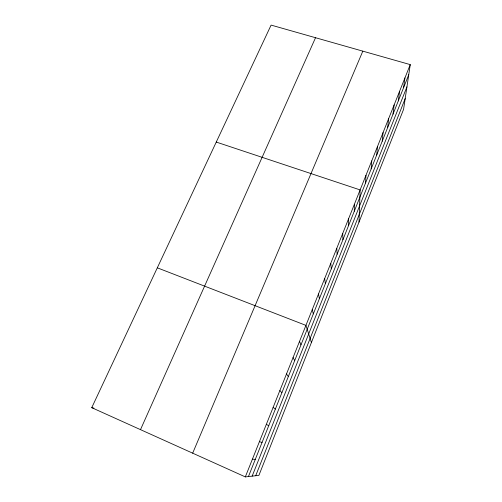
<?xml version="1.0" encoding="UTF-8"?>
<svg xmlns="http://www.w3.org/2000/svg" width="502" height="502" viewBox="0 0 502 502"><rect width="100%" height="100%" fill="white"/><g stroke="black" fill="none" stroke-linecap="round" stroke-linejoin="round"><path stroke-width="0.75" d="M354.286 211.235L354.393 204.258M359.005 222.116L360.129 189.925L216.262 142.066M365.556 182.992L365.964 175.33M371.179 168.904L371.731 160.91M376.732 154.98L377.435 146.659M382.223 141.219L383.064 132.584M387.644 127.615L388.63 118.667M393.01 114.167L394.133 104.918M398.318 100.877L399.567 91.333M403.558 87.731L404.938 77.898M410.253 64.62L403.589 109.31L258.906 475.375L245.321 476.9L91.747 407.668L271.099 25.1L410.253 64.62L245.321 476.9M255.7 475.739L405.189 98.599M248.446 476.549L408.747 74.729M252.148 476.134L406.934 86.865M192.674 453.168L362.814 51.148M140.497 429.643L315.532 37.719M252.412 459.179L255.305 459.355M91.747 407.668L93.924 408.151M259.408 441.691L262.075 442.381M157.308 267.823L305.938 325.378L311.416 342.521M266.311 424.435L268.765 425.614M273.132 407.392L275.366 409.061M279.859 390.569L281.892 392.715M286.504 373.959L288.33 376.563M293.061 357.562L294.693 360.612M299.543 341.366L300.98 344.855M312.257 309.577L313.323 313.913M318.5 293.977L319.385 298.721M324.662 278.572L325.378 283.705M330.755 263.349L331.295 268.871M336.767 248.308L337.143 254.207M342.715 233.449L342.929 239.718M348.589 218.765L348.639 225.392"/></g></svg>
